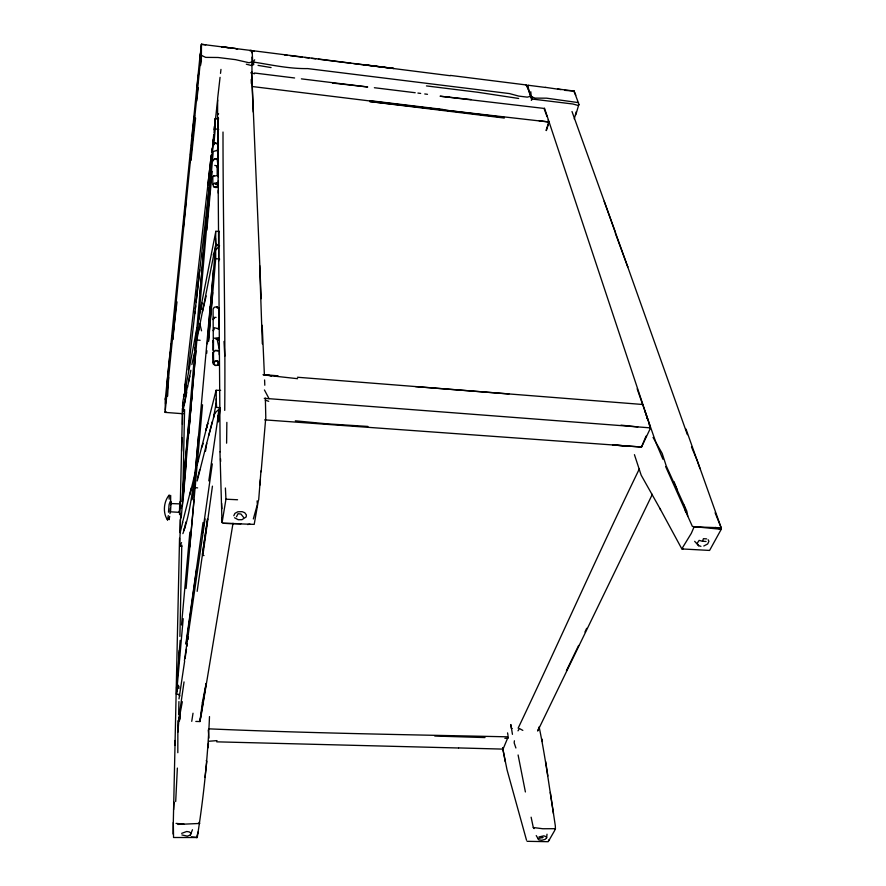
<?xml version="1.0" encoding="UTF-8"?>
<svg xmlns="http://www.w3.org/2000/svg" width="886" height="886" viewBox="0 0 886 886"><rect width="100%" height="100%" fill="white"/><g stroke="black" fill="none" stroke-linecap="round" stroke-linejoin="round"><path stroke-width="1.33" d="M213.304 350.225L213.393 340.357L213.316 350.391M220.06 77.337L217.646 98.49L217.557 119.621M218.299 193.115L218.31 190.368M218.31 187.622L218.31 180.755M218.321 176.635L218.333 167.022M223.006 132.025C222.962 224.822 225.565 317.598 224.734 410.395M213.792 144.983L215.232 128.913L215.243 118.48L218.632 118.857M182.438 424.427L182.538 408.302M179.504 512.329L179.57 514.611L179.947 513.703M215.663 250.162L215.697 245.4L219.573 245.743L215.663 250.162L215.697 258.59L208.609 341.376M218.753 260.982L218.997 231.224M166.9 389.995L166.967 383.904M215.165 184.21L218.355 185.174L217.325 182.87L214.257 183.158L213.05 184.609L213.57 186.658L216.084 187.544L218.022 186.359L218.377 182.837M178.839 694.347L176.491 694.27L176.569 688.101L180.146 640.334M173.313 822.385L173.545 837.503L197.246 837.514C203.547 797.533 207.845 757.043 209.495 716.597M219.639 407.615L216.461 407.438L216.118 390.272L220.614 390.372M180.678 514.478L179.703 546.108L181.851 546.263M218.554 310.521L218.908 308.162L216.871 306.777L214.279 307.243L213.072 309.081L213.304 342.206M179.913 636.403L181.785 545.023M182.737 498.264L184.587 409.509M178.651 714.36L178.928 701.568M253.341 518.952L257.372 504.466L257.106 500.933L258.258 501.144L254.204 524.379L223.35 523.294L222.098 522.552L225.952 499.195L225.398 488.009M173.047 834.025L175.118 740.497M174.996 745.458L179.537 538.289M180.279 504.843L182.516 408.324M184.676 396.241L184.842 386.285L211.267 155.36M170.621 504.71L170.677 495.407M177.366 768.073L175.694 801.542M177.82 752.712L177.876 720.75M222.098 522.552L222.021 517.801M171.131 501.753L170.5 511.809L179.47 512.363L179.681 503.868L170.954 503.569M213.393 340.357L213.548 364.235L215.287 365.508L218.045 365.309L219.263 364.212L219.274 362.23L217.535 360.934L215.519 360.879L213.194 362.186L213.548 364.235L214.833 364.534M178.872 688.555L178.939 686.251M165.383 397.991L165.128 412.389L183.158 413.751M165.527 403.794L165.682 396.54M181.575 451.162L182.073 437.806M208.265 747.718L208.431 743.265M200.125 340.29L196.814 340.002L215.774 244.636L215.675 231.191L219.44 231.512M251.978 72.563L251.945 57.103M180.39 531.522L182.693 522.474M176.569 688.101L176.99 677.735M184.676 393.683L185.108 384.136M195.429 483.955L195.263 487.632L197.622 487.887M169.171 499.195L169.237 495.163M173.59 809.715L174.033 802.218M178.917 717.937L178.739 720.816L182.339 701.701M503.126 747.917L503.049 749.113L458.671 747.928M214.035 133.011L215.243 118.48M195.474 345.507L195.972 338.02M260.971 470.942L258.668 500.125M165.317 410.085L200.945 55.896L201.454 44.3L251.447 50.535L252.167 51.388L252.72 62.507L254.681 59.827M168.484 512.197L169.126 504.389L170.5 500.911M179.26 650.368L178.695 657.833L179.493 655.352M206.671 353.414L206.881 350.668M207.39 343.801L207.8 338.308M208.11 334.188L208.631 327.322M208.941 323.202L215.697 245.4M226.86 422.367L226.606 443.177M182.361 506.249L184.343 482.205M191.498 145.825L191.819 141.793M192.24 136.422L192.661 131.039M181.818 501.387L213.725 134.594M201.044 309.347L202.174 303.001M177.942 732.069L179.371 713.894M180.268 532.696L180.434 530.648M206.826 230.205L212.186 171.397M259.986 485.007L260.418 479.559M186.315 461.938L183.413 496.481M197.678 329.514L196.814 340.002L197.323 334.819M198.375 321.585L199.649 314.541M210.082 310.144L213.415 269.953M208.365 341.354L212.651 292.579M261.126 471.806L265.789 417.428L265.357 398.146M200.003 293.543L203.492 252.344M188.707 433.564L191.963 395.101M183.203 618.672L176.491 694.27M165.272 399.641L200.236 53.769M181.242 507.966L181.464 505.363M181.198 517.933L198.42 322.681M211.676 160.488L212.153 154.984M212.385 152.226L213.947 134.351M188.574 433.298L195.872 350.845M213.072 153.189L198.663 320.001M182.881 533.638C190.091 513.847 191.852 493.114 195.263 472.648M202.54 404.758L186.082 588.481M181.508 625.007L189.859 532.154M194.156 484.52L210.17 306.722M198.508 436.067L193.303 494.51L191.897 499.77M172.881 339.637L176.392 301.705M189.704 547.171L194.045 499.505M184.543 469.669L189.083 421.149M216.162 186.724L216.084 187.544L213.57 186.658M214.124 129.799L214.456 126.333M170.3 508.398L169.99 513.581M188.33 369.839L195.053 311.34M167.089 382.652L169.724 356.67M197.046 87.171L198.054 77.326M171.02 347.378L171.419 343.38M183.413 227.337L185.938 202.617M168.661 377.403L167.62 396.142M198.231 87.769L196.681 101.082M191.011 160.488L195.573 118.004M514.401 740.785L514.179 742.878L515.896 747.994M536.229 835.564L538.81 839.873L541.855 840.238L545.111 839.363L546.618 837.868L547.016 834.213M189.593 162.958L190.025 159.004M190.468 155.05L190.911 151.096M215.486 119.123L217.602 99.985M548.168 119.942L548.733 123.054L546.374 130.574M172.526 339.515L176.99 301.882M196.149 301.882L199.727 269.887M204.976 777.454L206.803 761.384L206.239 760.587M199.649 60.071L201.454 44.3L205.751 44.832M182.483 406.275L182.937 402.255M183.546 396.906L183.856 394.237M220.514 73.372L220.968 69.396M207.9 184.797L211.3 154.939M211.61 152.226L212.064 148.15M212.684 142.724L212.994 140.01M194.743 313.832L204.666 227.636M204.721 227.292L209.306 187.489M171.962 338.064L172.261 335.561M172.848 330.544L173.147 328.041M195.374 308.627L195.695 305.903M215.896 392.099L216.118 390.272L197.113 465.161M209.783 183.446L210.436 178.075M168.285 515.597L167.476 519.894C162.647 512.75 163.744 501.764 169.004 495.241M179.681 514.456L180.467 501.531L180.079 503.835M218.443 421.946L220.249 407.704M192.871 128.359L193.547 123.232M193.879 120.662L194.543 115.534M196.747 567.97L186.16 644.355M212.43 486.148L202.861 555.444L203.99 555.566M185.883 643.701L203.027 522.541M218.288 415.257L208.819 480.865M178.994 698.91L184.642 661.178M202.517 532.984L212.308 463.865M184.41 660.735L205.076 518.908M184.044 681.91L179.703 712.045M169.913 355.341L170.5 351.365M197.157 591.35L207.601 518.864L202.385 554.315M218.355 176.558L217.225 175.162L217.181 167.133L218.222 168.661L217.247 159.524L218.011 156.002L217.413 150.332L217.989 146.522M205.53 451.14L206.715 443.321L212.286 421.736M198.254 75.997L198.863 72.01M199.306 315.859L199.771 312.858M217.624 418.358L219.008 409.277L219.817 408.656M185.063 658.519L186.503 649.061M186.924 646.359L187.334 643.646M187.954 639.592L188.364 636.89M191.741 721.337L193.015 713.23M196.902 327.831L184.521 393.583M208.753 435.403L213.515 417.86L216.14 403.108M233.018 523.249L201.476 713.418L199.915 721.547L195.828 721.437M187.467 386.252L182.881 411.746L183.025 400.527L186.503 385.177M187.533 387.37L190.844 370.27M165.294 411.503L165.128 412.389L166.025 411.68M191.874 364.567L194.366 353.137M531.578 99.586L530.78 91.679M206.715 443.321L197.201 480.965M184.133 405.578L186.758 392.299M200.513 65.531L201.366 61.422L201.454 44.3M199.915 313.29L201.222 307.054M189.77 494.964L194.654 474.896M200.269 310.333L215.619 232.42M188.552 381.944L189.826 376.151M217.613 118.912L218.299 117.86M176.691 692.055L178.263 685.188M202.407 311.95L206.172 295.957M169.702 516.361L169.004 519.717L168.816 517.9M198.442 330.91L199.062 328.374M191.321 487.876L182.472 522.718M185.994 521.876L183.834 530.426L185.174 526.505M197.556 477.975L199.715 469.669M207.667 423.663L205.962 430.186L207.778 423.275M185.03 385.233L184.997 385.997M218.344 416.354L219.019 413.873M213.515 417.86L214.855 413.086L219.728 408.568M574.272 118.901L576.31 111.625M179.703 546.108L181.552 542.62M197.988 461.562L198.353 460.299M213.46 331.032L213.648 329.083M649.161 423.829L650.213 428.669L641.519 447.031L264.715 419.875M546.086 130.331L548.844 122.002L538.932 120.629M573.84 91.601L574.017 91.037L557.504 88.954M196.415 837.58L198.32 831.666M575.811 114.826L578.912 104.238M179.681 503.868L180.467 501.531M184.299 402.886L185.174 400.306M167.498 385.587L167.952 384.28M700.937 546.319L698.589 545.71L697.138 543.295L699.143 540.382L702.509 541.268L703.429 538.688L706.629 538.876M252.034 64.445L252.765 65.187L253.462 62.042C271.415 64.855 289.224 68.886 307.641 68.587L509.483 93.584L518.687 96.087L527.259 97.139L530.481 96.341L535.066 98.113L546.618 98.18L578.503 102.632M194.676 350.502L195.186 346.969M181.885 834.933L187.3 836.151L190.324 835.033L190.988 833.228L189.294 831.921L186.702 831.489L181.674 833.349M485.019 737.573L434.749 736.033M538.024 730.142L538.754 728.281M201.532 447.784L203.271 443.377M213.149 255.035L213.858 253.252M190.324 835.033L192.472 829.739M179.216 720.971L180.279 718.513L180.113 712.798M214.19 414.593L214.855 413.086M646.049 436.1L641.519 447.031L612.547 444.96M584.959 632.006L586.676 628.307M507.999 737.274L503.049 749.113L502.705 747.85M233.804 515.73L234.923 513.371L237.813 511.787L242.111 511.665L244.735 512.706L246.386 514.91L246.186 516.937L241.933 519.705L238.245 519.728L234.546 517.756M217.203 119.112L217.878 117.694M537.669 731.072L652.351 494.31M566.431 670.658L578.636 645.462M236.507 516.737L238.024 513.692L240.97 514.057L243.584 517.38M639.36 468.849C597.707 554.691 559.099 642.007 518.144 728.181M213.238 330.423L214.035 328.883M659.86 508.376L681.81 548.855L691.302 533.361L694.103 526.849L721.171 527.79L721.226 529.319L709.586 550.428L682.696 548.977M527.081 841.312L548.224 841.7L554.492 830.835L555.411 828.687L555.312 825.774L550.317 792.427M518.011 730.839L519.44 728.536L522.829 730.396M212.751 176.945L213.858 175.605M212.95 161.019L214.146 159.181L212.85 160.477M212.784 152.458L213.615 151.373L217.413 150.332M214.611 317.731L213.194 319.547L213.637 317.465L216.084 317.376M217.524 114.571L218.609 113.84M544.115 108.668L547.061 116.642M531.279 100.284L532.519 99.077L572.899 104.005L578.026 105.423L579.067 104.747M213.194 362.186L213.172 352.573L215.431 350.413L217.912 350.491M554.68 829.285L555.411 828.687L542.83 828.753L533.294 827.513L531.124 817.191M252.167 51.388L253.097 50.735L450.243 75.731M545.51 87.459L528.034 85.233L527.148 85.864L526.062 84.934L450.365 75.41M703.772 546.009L707.659 543.971L708.911 541.302L708.147 539.751M213.448 176.259L216.815 175.627M538.976 836.938L543.849 835.852L546.297 836.749L546.618 837.868M213.958 338.286L218.532 337.754L219.207 340.523L217.004 338.685L215.741 339.039M252.72 62.507L252.145 61.876L249.044 62.74L235.532 59.65L218.056 57.49L205.696 57.38L201.543 55.441L201.022 58.542M548.412 840.227L549.508 839.939M512.108 728.414L511.51 728.569L512.451 734.339M250.04 50.901L251.447 50.535L252.311 53.204M247.604 524.556L249.963 524.124M197.246 837.514L191.365 836.871M542.121 837.591L543.052 837.425L537.736 838.643M208.897 741.25L217.015 740.618M225.952 499.195L237.57 499.759M177.853 824.434L199.76 823.448L199.051 822.33M508.287 736.842C408.501 734.682 308.461 733.198 208.697 728.835M504.854 738.315L508.143 738.193M216.494 365.353L218.045 365.309L217.535 360.934L213.604 361.997L213.548 364.235L213.172 352.573M681.81 548.855L683.073 548.866M216.727 741.837L458.56 747.994M223.35 523.294L240.903 523.759M214.766 158.616L216.195 158.694M702.509 541.268L706.064 541.479M650.457 427.872L264.249 398.323M367.945 426.443L327.144 423.851L295.326 420.817M258.059 65.387L271.072 67.569M612.647 445.016L629.248 446.123M642.749 404.492L297.452 377.248M564.57 90.339L574.017 91.037L578.636 103.496M263.197 374.612L278.016 375.819M415.523 386.628L508.929 393.971M176.048 823.415L183.978 824.08M214.179 327.698L219.119 328.872L218.632 308.118L216.871 306.777M250.162 50.402L251.447 50.535M548.844 122.002L369.75 101.558L504.234 118.026L504.389 117.461L252.632 86.573M621.042 425.136L637.809 426.93M471.142 99.586L440.087 96.209L544.314 108.457M332.56 83.074L367.701 86.972L301.384 78.865M369.861 100.661L443.122 109.465M263.286 374.889L297.596 378.699M446.599 96.707L449.324 97.028M374.379 87.725L415.202 92.731M426.454 85.92L477.565 92.233L518.653 98.468M254.448 73.017L294.606 77.979M545.366 87.337L561.026 89.63M284.572 54.954L287.274 55.297M289.988 55.63L302.192 57.169M304.873 57.501L308.97 58.011M311.639 58.354L315.759 58.864M318.406 59.196L351.011 63.283M353.691 63.626L393.96 68.477L363.382 64.6M417.926 93.074L420.662 93.429M424.759 93.96L427.484 94.315M228.422 47.711L221.699 46.825L235.189 48.409L237.57 49.372M215.697 258.59L219.662 259.122M215.807 244.403L218.266 244.735L215.774 244.636L215.486 238.168M215.232 128.913L218.709 129.411M218.632 308.118L216.86 307.73M215.42 350.524L218.388 351.077M254.492 73.782L250.782 72.807M246.319 64.202L251.491 65.542M214.789 165.383L217.757 166.247M715.445 527.436L721.226 529.319L692.398 526.472L665.63 466.557M267.926 374.977L271.515 376.151M265.279 400.129L268.713 401.325M217.424 328.485L218.255 328.784M215.42 158.86L217.247 159.524M253.097 50.735L254.271 51.477M178.972 695.178L179.902 695.92M526.062 84.934L528.643 89.719L530.935 96.939M694.668 541.324L698.589 545.71M216.239 143.765L215.42 142.79L213.382 143.72L212.895 145.149L215.42 142.79L217.856 144.219M216.627 182.992L218.355 185.174M533.294 827.513L534.081 828.62M216.561 165.926L218.222 168.661M660.546 509.605L641.176 475.184L634.431 454.662M653.048 437.418L662.163 453.399L666.228 465.903L686.794 511.067L687.757 516.084M264.427 389.962L269.056 398.678M575.8 95.223L574.017 91.037M553.451 813.525C548.866 784.487 545.078 755.426 539.109 726.852M531.334 98.335L527.048 85.853M662.927 459.225L656.05 442.911L637.156 388.799M691.49 446.898L697.548 461.385L721.171 527.79L715.091 512.761M674.013 481.663L677.347 489.969M615.371 233.284L627.797 267.029L604.174 201.255M615.482 232.608L572.002 111.514M627.676 266.741L687.37 434.638M686.019 429.068L700.029 468.661M650.191 426.543L544.502 108.17M645.141 411.658L648.02 420.496L646.581 415.977M179.094 511.222L179.47 512.363M531.7 96.496L532.519 99.077M252.145 61.876L252.765 63.925M526.517 840.183L507.047 769.868L502.583 747.729M528.034 85.233L528.643 89.719M199.882 323.877L201.543 330.81M684.125 505.098L685.686 512.13M525.398 791.962L518.1 754.983M217.004 338.685L219.285 349.35M510.713 724.582L511.51 728.569L510.779 724.615M502.827 748.792L505.275 761.75M507.545 732.877L508.032 735.524M217.845 126.687L218.31 129.312M541.977 739.09L542.409 741.549M253.717 64.656L253.462 62.042M545.665 761.595L547.847 775.992M180.168 532.386L180.223 519.694M167.376 518.963L167.476 519.894M208.254 729.998L208.963 738.116M192.594 496.902L192.705 498.63M221.611 503.314L221.921 508.763M220.149 451.838L217.69 119.222L218.277 161.562M220.514 458.682L220.658 461.418M224.014 341.409L224.789 356.172M219.174 352.318L219.296 354.832M262.201 325.306L264.382 374.678M251.668 71.544L261.204 298.682M251.58 72.419L253.241 112.046M264.593 379.961L264.803 385.233M259.664 265.556L262.334 343.868M251.203 79.452L251.336 83.517M219.972 451.838L221.954 520.27M216.206 398.822L216.461 407.438M218 144.174L217.69 119.222M218.045 146.866L218.244 160.288M212.817 177.599L212.817 184.509M202.418 702.321L199.915 721.547L206.172 683.438L202.418 702.321"/></g></svg>
